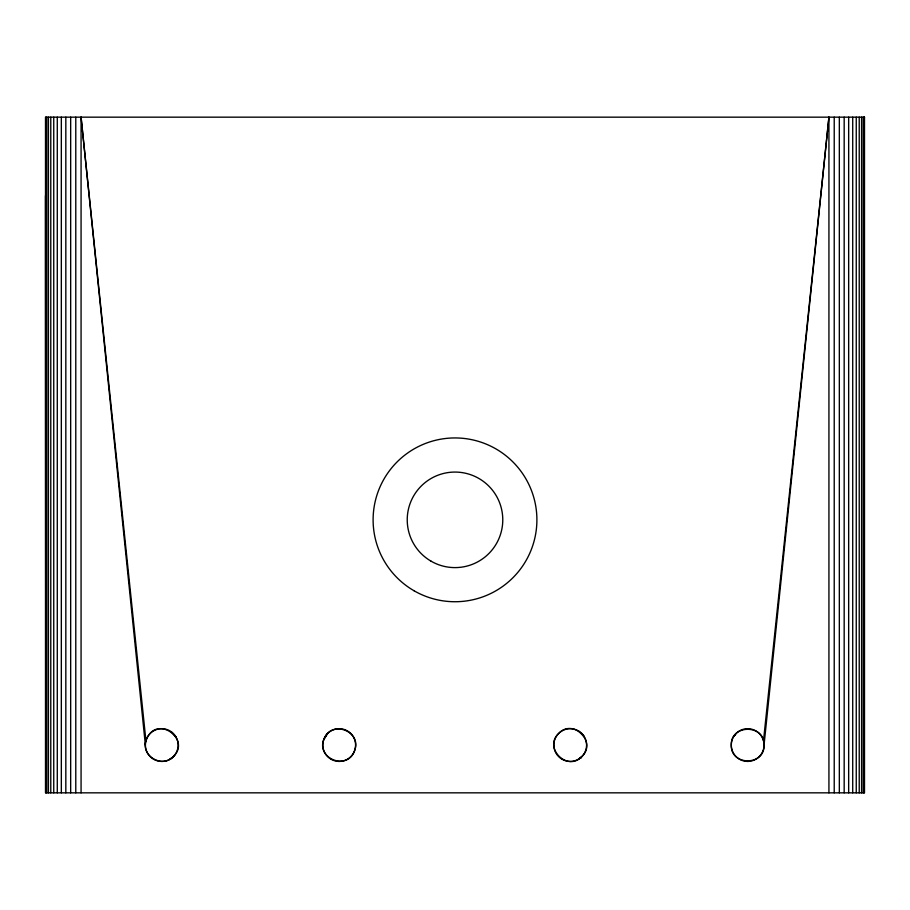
<?xml version="1.0" encoding="UTF-8"?>
<svg xmlns="http://www.w3.org/2000/svg" width="910" height="910" viewBox="0 0 910 910"><rect width="100%" height="100%" fill="white"/><g stroke="black" fill="none" stroke-linecap="round" stroke-linejoin="round"><path stroke-width="1.36" d="M764.047 745.062A16.38 16.38 0 0 0 739.477 730.878A16.38 16.38 0 0 0 739.477 759.247A16.38 16.38 0 0 0 764.047 745.062C764.855 723.905 730.48 724.223 731.287 745.062C730.514 766.095 764.844 766.106 764.047 745.062L828.93 117.162L828.93 792.837M763.49 740.82L828.93 117.162M173.742 756.13C163.277 768.779 140.925 756.494 145.941 740.82L81.07 117.162L81.07 792.837M145.941 740.82C155.86 711.586 195.73 742.025 169.954 759.247L171.285 758.212M325.029 736.872C313.097 757.871 348.632 772.601 355.036 749.305C360.622 731.583 333.515 720.674 325.029 736.872L327.668 733.483M323.858 739.705L327.236 733.995M734.097 736.088L734.7 735.303M581.763 756.642C597.381 742.287 573.061 717.888 558.638 733.483C543.19 747.781 567.487 772.078 581.763 756.642L578.407 759.247L580 758.019L580.876 758.371M733.483 736.872L736.122 733.483M173.344 756.642L174.936 754.572M579.204 758.633L580 758.019M173.264 756.688L172.82 757.052M578.407 730.878L584.402 736.872M171.546 732.106L175.948 736.872M583.81 736.11L583.185 735.303M81.07 117.162L145.384 745.062M45.5 195.684L45.773 792.837L45.773 117.162M864.227 117.162L864.227 792.837M863.249 117.162L863.249 792.837M861.577 117.162L861.577 792.837M859.222 117.162L859.222 792.837M856.253 117.162L856.253 792.837M852.715 117.162L852.715 792.837M848.666 117.162L848.666 792.837M844.173 117.162L844.173 792.837M839.327 117.162L839.327 792.837M834.22 117.162L834.22 792.837M75.78 117.162L75.78 792.837M70.673 117.162L70.673 792.837M65.827 117.162L65.827 792.837M61.334 117.162L61.334 792.837M57.284 117.162L57.284 792.837M53.747 117.162L53.747 792.837M50.778 117.162L50.778 792.837M48.423 117.162L48.423 792.837M46.751 117.162L46.751 792.837M864.5 117.162L45.5 117.162L45.5 792.837L864.5 792.837L864.5 117.162M431.113 561.208A47.775 47.775 0 0 0 502.775 519.837A47.775 47.775 0 0 0 431.113 478.467A47.775 47.775 0 0 0 431.113 561.208M562.027 759.247A16.38 16.38 0 0 0 586.597 745.062A16.38 16.38 0 0 0 562.027 730.878A16.38 16.38 0 0 0 562.027 759.247M414.05 590.761A81.9 81.9 0 0 0 536.9 519.837A81.9 81.9 0 0 0 414.05 448.914A81.9 81.9 0 0 0 414.05 590.761M153.574 759.247A16.38 16.38 0 0 0 178.144 745.062A16.38 16.38 0 0 0 153.574 730.878A16.38 16.38 0 0 0 153.574 759.247M331.024 759.247A16.38 16.38 0 0 0 355.594 745.062A16.38 16.38 0 0 0 331.024 730.878A16.38 16.38 0 0 0 331.024 759.247"/></g></svg>
